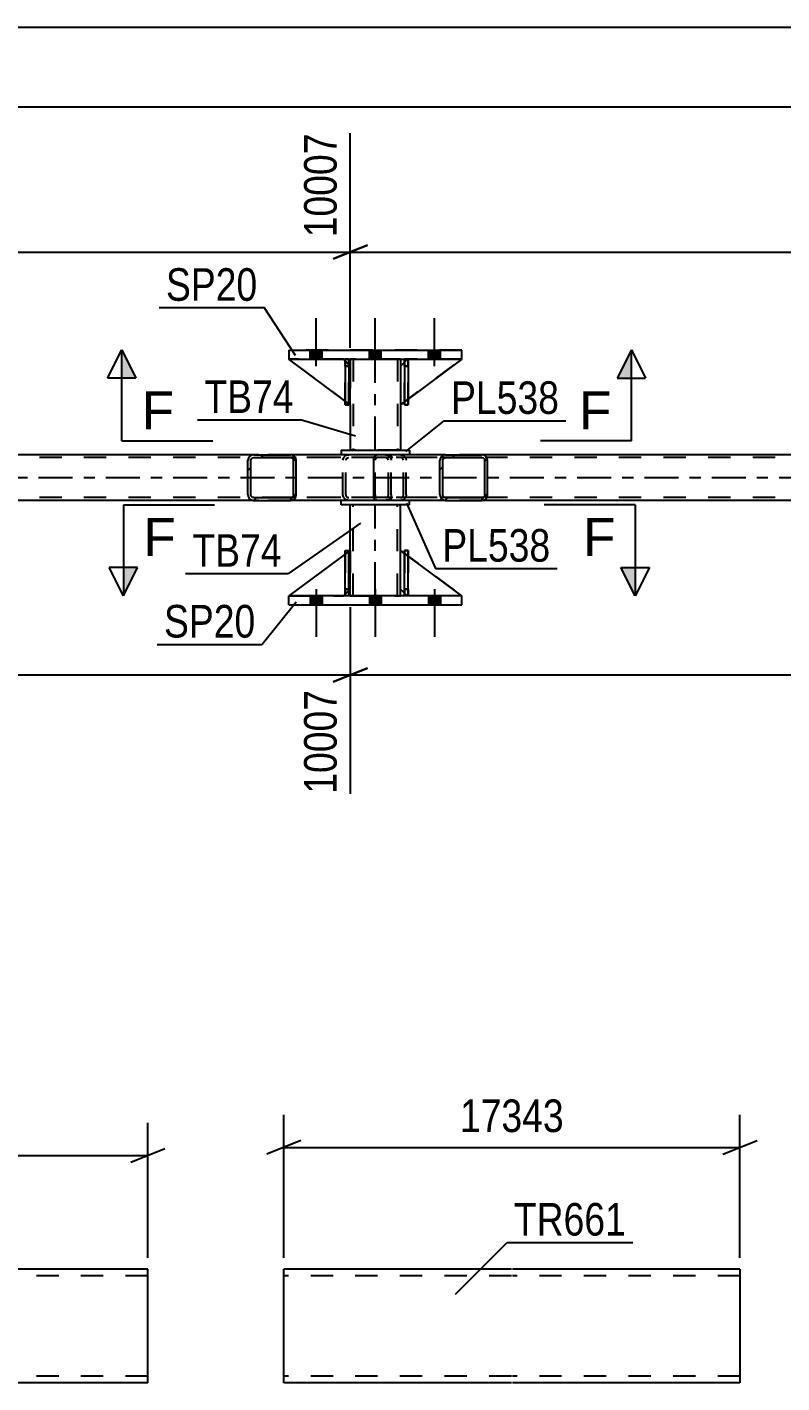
# Model space of a CAD drawing. Header units: millimetres. Extents: x 0 to 841, y 0 to 594.
# Drawn here: x 471.9 to 538.2, y 133 to 252.2 of the extents above; entities that cross this region are included whole.
import ezdxf

# ---------------------------------------------------------------- set-up
doc = ezdxf.new("R2010")
doc.units = ezdxf.units.MM
doc.linetypes.add('DXK_LINE_DOT2', pattern=[3.9198, 1.9599, -1.9599])
doc.linetypes.add('DXK_LINE_DOT3', pattern=[5.9187, 2.979, -0.9799, 0.9799, -0.9799])
doc.styles.add('Arial', font='ARIAL.TTF', dxfattribs={"height": 0.2})
doc.styles.add('Arial Narrow', font='ARIALN.TTF', dxfattribs={"height": 0.2})

# ---------------------------------------------------------------- blocks, each defined once
blk = doc.blocks.new('Part-103654073-2920 - 2789')
at = {"color": 2, "linetype": 'Continuous'}
for p, q in [((499.86, 219.3), (494.9, 222.97)), ((499.86, 222.81), (499.7, 222.97)), ((500.3, 222.37), (500.18, 222.49)), ((500.3, 222.37), (500.3, 222.37)), ((500.3, 218.97), (500.3, 222.37)), ((500.18, 219.06), (500.3, 218.97)), ((500.3, 218.97), (500.3, 218.97))]:
    blk.add_line(p, q, dxfattribs=at)
at = {"color": 7, "linetype": 'DXK_LINE_DOT2'}
for p, q in [((499.7, 222.97), (494.9, 222.97)), ((499.7, 222.97), (500.3, 222.37)), ((500.18, 222.49), (499.86, 222.81)), ((500.3, 222.37), (500.3, 218.97)), ((500.18, 219.06), (499.86, 219.3))]:
    blk.add_line(p, q, dxfattribs=at)
blk = doc.blocks.new('Bolt-103654073-2824 - 2789')
at = {"linetype": 'Continuous'}
for points in [[(496.78, 222.97), (497.82, 222.97), (497.82, 223.77), (496.78, 223.77)], [(496.78, 222.97), (497.82, 222.97), (497.82, 223.77), (496.78, 223.77)], [(496.78, 222.97), (497.82, 222.97), (497.82, 223.77), (496.78, 223.77)], [(501.98, 222.97), (503.02, 222.97), (503.02, 223.77), (501.98, 223.77)], [(501.98, 222.97), (503.02, 222.97), (503.02, 223.77), (501.98, 223.77)], [(507.18, 222.97), (508.22, 222.97), (508.22, 223.77), (507.18, 223.77)], [(507.18, 222.97), (508.22, 222.97), (508.22, 223.77), (507.18, 223.77)], [(507.18, 222.97), (508.22, 222.97), (508.22, 223.77), (507.18, 223.77)]]:
    blk.add_hatch(color=1, dxfattribs=at).paths.add_polyline_path(points)
at = {"color": 1, "linetype": 'Continuous'}
for p, q in [((497.3, 222.37), (497.3, 226.57)), ((497.3, 222.37), (497.3, 226.57)), ((497.3, 222.37), (497.3, 226.57)), ((502.5, 222.37), (502.5, 226.57)), ((502.5, 222.37), (502.5, 226.57)), ((507.7, 222.37), (507.7, 226.57)), ((507.7, 222.37), (507.7, 226.57)), ((507.7, 222.37), (507.7, 226.57)), ((496.78, 222.97), (496.78, 223.77)), ((496.78, 222.97), (496.78, 223.77)), ((496.78, 222.97), (496.78, 223.77)), ((497.82, 222.97), (497.82, 223.77)), ((497.82, 222.97), (497.82, 223.77)), ((497.82, 222.97), (497.82, 223.77)), ((501.98, 222.97), (501.98, 223.77)), ((501.98, 222.97), (501.98, 223.77)), ((503.02, 222.97), (503.02, 223.77)), ((503.02, 222.97), (503.02, 223.77)), ((507.18, 222.97), (507.18, 223.77)), ((507.18, 222.97), (507.18, 223.77)), ((507.18, 222.97), (507.18, 223.77)), ((508.22, 222.97), (508.22, 223.77)), ((508.22, 222.97), (508.22, 223.77)), ((508.22, 222.97), (508.22, 223.77))]:
    blk.add_line(p, q, dxfattribs=at)
blk = doc.blocks.new('Bolt-103654073-2825 - 2789')
at = {"linetype": 'Continuous'}
for points in [[(497.82, 202.17), (496.78, 202.17), (496.78, 201.37), (497.82, 201.37)], [(497.82, 202.17), (496.78, 202.17), (496.78, 201.37), (497.82, 201.37)], [(497.82, 202.17), (496.78, 202.17), (496.78, 201.37), (497.82, 201.37)], [(503.02, 202.17), (501.98, 202.17), (501.98, 201.37), (503.02, 201.37)], [(503.02, 202.17), (501.98, 202.17), (501.98, 201.37), (503.02, 201.37)], [(508.22, 202.17), (507.18, 202.17), (507.18, 201.37), (508.22, 201.37)], [(508.22, 202.17), (507.18, 202.17), (507.18, 201.37), (508.22, 201.37)], [(508.22, 202.17), (507.18, 202.17), (507.18, 201.37), (508.22, 201.37)]]:
    blk.add_hatch(color=1, dxfattribs=at).paths.add_polyline_path(points)
at = {"color": 1, "linetype": 'Continuous'}
for p, q in [((497.3, 202.77), (497.3, 198.57)), ((497.3, 202.77), (497.3, 198.57)), ((497.3, 202.77), (497.3, 198.57)), ((502.5, 202.77), (502.5, 198.57)), ((502.5, 202.77), (502.5, 198.57)), ((507.7, 202.77), (507.7, 198.57)), ((507.7, 202.77), (507.7, 198.57)), ((507.7, 202.77), (507.7, 198.57)), ((496.78, 202.17), (496.78, 201.37)), ((496.78, 202.17), (496.78, 201.37)), ((496.78, 202.17), (496.78, 201.37)), ((497.82, 202.17), (497.82, 201.37)), ((497.82, 202.17), (497.82, 201.37)), ((497.82, 202.17), (497.82, 201.37)), ((501.98, 202.17), (501.98, 201.37)), ((501.98, 202.17), (501.98, 201.37)), ((503.02, 202.17), (503.02, 201.37)), ((503.02, 202.17), (503.02, 201.37)), ((507.18, 202.17), (507.18, 201.37)), ((507.18, 202.17), (507.18, 201.37)), ((507.18, 202.17), (507.18, 201.37)), ((508.22, 202.17), (508.22, 201.37)), ((508.22, 202.17), (508.22, 201.37)), ((508.22, 202.17), (508.22, 201.37))]:
    blk.add_line(p, q, dxfattribs=at)
blk = doc.blocks.new('Part-103654073-2918 - 2789')
at = {"color": 2, "linetype": 'Continuous'}
for p, q in [((500.18, 222.97), (499.86, 222.97)), ((499.86, 222.97), (499.86, 218.97)), ((500.18, 222.97), (500.18, 222.97)), ((500.18, 222.97), (500.18, 218.97)), ((500.18, 218.97), (499.86, 218.97))]:
    blk.add_line(p, q, dxfattribs=at)
at = {"color": 7, "linetype": 'DXK_LINE_DOT2'}
for p, q in [((499.86, 222.37), (499.86, 222.97)), ((500.18, 222.37), (500.18, 222.97)), ((500.18, 222.97), (500.18, 222.97)), ((500.18, 222.37), (499.86, 222.37)), ((499.86, 222.37), (499.86, 218.97)), ((500.18, 218.97), (500.18, 222.37))]:
    blk.add_line(p, q, dxfattribs=at)
blk = doc.blocks.new('Part-103654073-2919 - 2789')
at = {"color": 7, "linetype": 'DXK_LINE_DOT2'}
for p, q in [((500.3, 218.97), (494.9, 222.97)), ((494.9, 222.97), (499.7, 222.97)), ((499.7, 222.97), (500.3, 222.37)), ((500.3, 222.37), (499.7, 222.97)), ((500.3, 222.37), (500.3, 218.97)), ((500.3, 222.37), (500.3, 222.37)), ((500.3, 222.37), (500.3, 218.97))]:
    blk.add_line(p, q, dxfattribs=at)
blk = doc.blocks.new('Part-103654073-2855 - 2789')
at = {"linetype": 'Continuous'}
h = blk.add_hatch(dxfattribs=at)
h.set_pattern_fill('', scale=0.7, style=0, pattern_type=0)
h.set_pattern_definition([(45, (495.5154, 214.2696), (-1.57154, 1.57154), [])])
h.paths.add_polyline_path([(495.55, 214.09), (495.52, 214.27), (495.4, 214.43), (495.24, 214.53), (495.04, 214.57), (491.81, 214.57), (491.61, 214.53), (491.45, 214.43), (491.34, 214.27), (491.3, 214.09), (491.3, 211.05), (491.34, 210.86), (491.45, 210.71), (491.61, 210.6), (491.81, 210.57), (495.04, 210.57), (495.24, 210.6), (495.4, 210.71), (495.52, 210.86), (495.55, 211.05)])
h.paths.add_polyline_path([(495.28, 210.95), (495.22, 210.88), (495.14, 210.82), (495.04, 210.81), (491.81, 210.81), (491.71, 210.82), (491.63, 210.88), (491.57, 210.95), (491.55, 211.05), (491.55, 214.09), (491.57, 214.18), (491.63, 214.26), (491.71, 214.31), (491.81, 214.33), (495.04, 214.33), (495.14, 214.31), (495.22, 214.26), (495.28, 214.18), (495.3, 214.09), (495.3, 211.05)])
at = {"color": 2, "linetype": 'Continuous'}
for p, q in [((491.81, 214.57), (491.61, 214.53)), ((491.81, 214.57), (495.04, 214.57)), ((502.63, 214.57), (495.04, 214.57)), ((495.24, 214.53), (495.04, 214.57)), ((491.34, 214.27), (491.3, 214.09)), ((491.3, 211.05), (491.3, 214.09)), ((491.55, 214.09), (491.57, 214.18)), ((491.55, 211.05), (491.55, 214.09)), ((491.57, 214.18), (491.63, 214.26)), ((491.63, 214.26), (491.71, 214.31)), ((491.71, 214.31), (491.81, 214.33)), ((491.81, 214.33), (495.04, 214.33)), ((495.04, 214.33), (495.14, 214.31)), ((495.14, 214.31), (495.22, 214.26)), ((495.22, 214.26), (495.28, 214.18)), ((495.28, 214.18), (495.3, 214.09)), ((495.3, 211.05), (495.3, 214.09)), ((495.55, 214.09), (495.52, 214.27)), ((495.55, 211.05), (495.55, 214.09)), ((491.3, 211.05), (491.34, 210.86)), ((491.57, 210.95), (491.55, 211.05)), ((491.63, 210.88), (491.57, 210.95)), ((495.28, 210.95), (495.22, 210.88)), ((495.3, 211.05), (495.28, 210.95)), ((495.52, 210.86), (495.55, 211.05)), ((491.61, 210.6), (491.81, 210.57)), ((491.71, 210.82), (491.63, 210.88)), ((491.81, 210.81), (491.71, 210.82)), ((491.81, 210.81), (495.04, 210.81)), ((491.81, 210.57), (495.04, 210.57)), ((495.14, 210.82), (495.04, 210.81)), ((495.04, 210.57), (495.24, 210.6)), ((502.63, 210.57), (495.04, 210.57)), ((495.22, 210.88), (495.14, 210.82))]:
    blk.add_line(p, q, dxfattribs=at)
at = {"color": 7, "linetype": 'DXK_LINE_DOT2'}
for p, q in [((495.04, 214.57), (491.81, 214.57)), ((499.96, 214.53), (500.16, 214.57)), ((503.39, 214.57), (500.16, 214.57)), ((503.39, 214.57), (503.59, 214.53)), ((503.39, 214.33), (491.81, 214.33)), ((499.65, 214.09), (499.69, 214.27)), ((499.65, 211.05), (499.65, 214.09)), ((499.92, 214.18), (499.9, 214.09)), ((499.9, 211.05), (499.9, 214.09)), ((499.98, 214.26), (499.92, 214.18)), ((499.98, 214.26), (500, 214.27)), ((500, 214.27), (500.06, 214.31)), ((500.06, 214.31), (500.16, 214.33)), ((503.49, 214.31), (503.39, 214.33)), ((503.57, 214.26), (503.49, 214.31)), ((503.63, 214.18), (503.57, 214.26)), ((503.65, 214.09), (503.63, 214.18)), ((503.65, 211.05), (503.65, 214.09)), ((503.86, 214.27), (503.9, 214.09)), ((503.9, 211.05), (503.9, 214.09)), ((499.69, 210.86), (499.65, 211.05)), ((499.9, 211.05), (499.92, 210.95)), ((499.92, 210.95), (499.98, 210.88)), ((503.57, 210.88), (503.63, 210.95)), ((503.63, 210.95), (503.65, 211.05)), ((503.9, 211.05), (503.86, 210.86)), ((503.39, 210.81), (491.81, 210.81)), ((495.04, 210.57), (491.81, 210.57)), ((503.39, 210.57), (499.65, 210.57)), ((500.16, 210.57), (499.96, 210.6)), ((499.98, 210.88), (500, 210.86)), ((500, 210.86), (500.06, 210.82)), ((500.06, 210.82), (500.16, 210.81)), ((503.39, 210.81), (503.49, 210.82)), ((503.59, 210.6), (503.39, 210.57)), ((503.49, 210.82), (503.57, 210.88))]:
    blk.add_line(p, q, dxfattribs=at)
at = {"color": 2, "linetype": 'Continuous'}
for centre, start, end in [((491.79, 214.07), 110.7584, 155.6801), ((495.06, 214.07), 24.32, 69.2417), ((491.79, 211.07), 204.32, 249.2417), ((495.06, 211.07), 290.7584, 335.6801)]:
    blk.add_arc(centre, 0.496, start, end, dxfattribs=at)
at = {"color": 7, "linetype": 'DXK_LINE_DOT2'}
for centre, start, end in [((500.14, 214.07), 110.7584, 155.6801), ((503.41, 214.07), 24.32, 69.2417), ((500.14, 211.07), 204.32, 249.2417), ((503.41, 211.07), 290.7584, 335.6801)]:
    blk.add_arc(centre, 0.496, start, end, dxfattribs=at)
blk = doc.blocks.new('Part-103654073-2921 - 2789')
at = {"color": 7, "linetype": 'DXK_LINE_DOT2'}
for p, q in [((505.3, 222.97), (504.7, 222.37)), ((504.7, 218.97), (510.1, 222.97)), ((510.1, 222.97), (505.3, 222.97)), ((504.7, 222.37), (504.7, 218.97))]:
    blk.add_line(p, q, dxfattribs=at)
blk = doc.blocks.new('Part-103654073-2861 - 2789')
at = {"color": 7, "linetype": 'DXK_LINE_DOT2'}
for p, q in [((758.8, 214.57), (236.41, 214.57)), ((511.87, 214.57), (491.81, 214.57)), ((768.91, 214.33), (100.02, 214.33)), ((768.91, 210.81), (100.02, 210.81)), ((758.8, 210.57), (321.54, 210.57)), ((511.87, 210.57), (491.81, 210.57))]:
    blk.add_line(p, q, dxfattribs=at)
at = {"color": 2, "linetype": 'Continuous'}
for p, q in [((491.81, 214.57), (426.73, 214.57)), ((576.94, 214.57), (511.87, 214.57)), ((491.81, 210.57), (426.73, 210.57)), ((576.94, 210.57), (511.87, 210.57))]:
    blk.add_line(p, q, dxfattribs=at)
at = {"color": 7, "linetype": 'DXK_LINE_DOT3'}
blk.add_line((100.02, 212.57), (768.91, 212.57), dxfattribs=at)
blk = doc.blocks.new('Part-103654073-2916 - 2789')
at = {"color": 7, "linetype": 'DXK_LINE_DOT2'}
for p, q in [((499.86, 222.37), (499.86, 222.97)), ((499.86, 222.97), (499.86, 222.97)), ((499.86, 222.97), (499.86, 218.97)), ((500.18, 222.97), (499.86, 222.97)), ((500.18, 222.37), (500.18, 222.97)), ((500.18, 218.97), (500.18, 222.97)), ((499.86, 218.97), (499.86, 222.37)), ((499.86, 222.37), (500.18, 222.37)), ((500.18, 222.37), (500.18, 218.97)), ((499.86, 218.97), (500.18, 218.97))]:
    blk.add_line(p, q, dxfattribs=at)
blk = doc.blocks.new('Part-103654073-2940 - 2789')
at = {"color": 7, "linetype": 'DXK_LINE_DOT2'}
for p, q in [((505.06, 222.37), (505.06, 222.97)), ((505.06, 222.97), (505.06, 222.97)), ((505.06, 222.97), (505.06, 218.97)), ((505.38, 222.97), (505.06, 222.97)), ((505.38, 222.37), (505.38, 222.97)), ((505.38, 218.97), (505.38, 222.97)), ((505.06, 218.97), (505.06, 222.37)), ((505.06, 222.37), (505.38, 222.37)), ((505.38, 222.37), (505.38, 218.97)), ((505.06, 218.97), (505.38, 218.97))]:
    blk.add_line(p, q, dxfattribs=at)
blk = doc.blocks.new('Part-103654073-2961 - 2789')
at = {"color": 7, "linetype": 'DXK_LINE_DOT2'}
for p, q in [((505.3, 222.97), (505.06, 222.72)), ((510.1, 222.97), (505.3, 222.97)), ((505.38, 219.47), (505.06, 219.23))]:
    blk.add_line(p, q, dxfattribs=at)
at = {"color": 2, "linetype": 'Continuous'}
for p, q in [((510.1, 222.97), (505.38, 219.47)), ((505.06, 222.72), (504.7, 222.37)), ((504.7, 222.37), (504.7, 218.97)), ((505.06, 219.23), (504.7, 218.97))]:
    blk.add_line(p, q, dxfattribs=at)
blk = doc.blocks.new('Part-103654073-2963 - 2789')
at = {"color": 7, "linetype": 'DXK_LINE_DOT2'}
for p, q in [((499.86, 206.17), (500.18, 206.17)), ((499.86, 202.77), (499.86, 206.17)), ((499.86, 206.17), (499.86, 202.17)), ((500.18, 206.17), (500.18, 202.77)), ((500.18, 202.17), (500.18, 206.07)), ((500.18, 202.77), (499.86, 202.77)), ((499.86, 202.17), (499.86, 202.77)), ((500.18, 202.77), (500.18, 202.17)), ((500.18, 202.17), (499.86, 202.17)), ((500.18, 202.17), (500.18, 202.17))]:
    blk.add_line(p, q, dxfattribs=at)
blk = doc.blocks.new('Part-103654073-2965 - 2789')
at = {"color": 2, "linetype": 'Continuous'}
for p, q in [((499.86, 202.17), (499.86, 206.17)), ((499.86, 206.17), (500.18, 206.17)), ((500.18, 202.17), (500.18, 206.17)), ((499.86, 202.17), (499.86, 202.17)), ((500.18, 202.17), (499.86, 202.17))]:
    blk.add_line(p, q, dxfattribs=at)
at = {"color": 7, "linetype": 'DXK_LINE_DOT2'}
for p, q in [((499.86, 206.17), (499.86, 202.77)), ((500.18, 202.77), (500.18, 206.17)), ((499.86, 202.77), (499.86, 202.17)), ((499.86, 202.77), (500.18, 202.77)), ((500.18, 202.17), (500.18, 202.77)), ((500.18, 202.17), (500.18, 202.17))]:
    blk.add_line(p, q, dxfattribs=at)
blk = doc.blocks.new('Part-103654073-2966 - 2789')
at = {"color": 7, "linetype": 'DXK_LINE_DOT2'}
for p, q in [((500.3, 206.17), (494.9, 202.17)), ((500.3, 202.77), (500.3, 206.17)), ((500.3, 206.17), (500.3, 202.77)), ((499.7, 202.17), (500.3, 202.77)), ((500.3, 202.77), (499.7, 202.17)), ((500.3, 202.77), (500.3, 202.77)), ((494.9, 202.17), (499.7, 202.17))]:
    blk.add_line(p, q, dxfattribs=at)
blk = doc.blocks.new('Part-103654073-2970 - 2789')
at = {"linetype": 'Continuous'}
h = blk.add_hatch(dxfattribs=at)
h.set_pattern_fill('', scale=0.7, style=0, pattern_type=0)
h.set_pattern_definition([(45, (512.3337, 214.2696), (-1.57154, 1.57154), [])])
h.paths.add_polyline_path([(512.37, 214.09), (512.33, 214.27), (512.22, 214.43), (512.06, 214.53), (511.87, 214.57), (508.68, 214.57), (508.49, 214.53), (508.33, 214.43), (508.22, 214.27), (508.18, 214.09), (508.18, 211.05), (508.22, 210.86), (508.33, 210.71), (508.49, 210.6), (508.68, 210.57), (511.87, 210.57), (512.06, 210.6), (512.22, 210.71), (512.33, 210.86), (512.37, 211.05)])
h.paths.add_polyline_path([(512.1, 210.95), (512.05, 210.88), (511.97, 210.82), (511.87, 210.81), (508.68, 210.81), (508.59, 210.82), (508.51, 210.88), (508.45, 210.95), (508.43, 211.05), (508.43, 214.09), (508.45, 214.18), (508.51, 214.26), (508.59, 214.31), (508.68, 214.33), (511.87, 214.33), (511.97, 214.31), (512.05, 214.26), (512.1, 214.18), (512.12, 214.09), (512.12, 211.05)])
at = {"color": 2, "linetype": 'Continuous'}
for p, q in [((502.44, 214.43), (502.52, 214.53)), ((502.52, 214.53), (502.63, 214.57)), ((508.68, 214.57), (502.63, 214.57)), ((508.68, 214.57), (508.49, 214.53)), ((508.68, 214.57), (511.87, 214.57)), ((512.06, 214.53), (511.87, 214.57)), ((502.36, 214.09), (502.38, 214.27)), ((502.36, 211.05), (502.36, 214.09)), ((502.38, 214.27), (502.44, 214.43)), ((508.22, 214.27), (508.18, 214.09)), ((508.18, 211.05), (508.18, 214.09)), ((508.43, 214.09), (508.45, 214.18)), ((508.43, 211.05), (508.43, 214.09)), ((508.45, 214.18), (508.51, 214.26)), ((508.51, 214.26), (508.59, 214.31)), ((508.59, 214.31), (508.68, 214.33)), ((508.68, 214.33), (511.87, 214.33)), ((511.87, 214.33), (511.97, 214.31)), ((511.97, 214.31), (512.05, 214.26)), ((512.05, 214.26), (512.1, 214.18)), ((512.1, 214.18), (512.12, 214.09)), ((512.12, 211.05), (512.12, 214.09)), ((512.37, 214.09), (512.33, 214.27)), ((512.37, 211.05), (512.37, 214.09)), ((502.38, 210.86), (502.36, 211.05)), ((508.18, 211.05), (508.22, 210.86)), ((508.45, 210.95), (508.43, 211.05)), ((508.51, 210.88), (508.45, 210.95)), ((512.1, 210.95), (512.05, 210.88)), ((512.12, 211.05), (512.1, 210.95)), ((512.33, 210.86), (512.37, 211.05)), ((502.44, 210.71), (502.38, 210.86)), ((502.52, 210.6), (502.44, 210.71)), ((502.63, 210.57), (502.52, 210.6)), ((508.68, 210.57), (502.63, 210.57)), ((508.49, 210.6), (508.68, 210.57)), ((508.59, 210.82), (508.51, 210.88)), ((508.68, 210.81), (508.59, 210.82)), ((508.68, 210.81), (511.87, 210.81)), ((508.68, 210.57), (511.87, 210.57)), ((511.97, 210.82), (511.87, 210.81)), ((511.87, 210.57), (512.06, 210.6)), ((512.05, 210.88), (511.97, 210.82))]:
    blk.add_line(p, q, dxfattribs=at)
at = {"color": 7, "linetype": 'DXK_LINE_DOT2'}
for p, q in [((503.9, 214.33), (503.9, 214.57)), ((504.72, 214.57), (504.91, 214.53)), ((511.87, 214.57), (508.68, 214.57)), ((502.5, 214.18), (502.49, 214.09)), ((502.49, 211.05), (502.49, 214.09)), ((502.53, 214.26), (502.5, 214.18)), ((502.58, 214.31), (502.53, 214.26)), ((502.63, 214.33), (502.58, 214.31)), ((511.87, 214.33), (502.63, 214.33)), ((504.82, 214.31), (504.72, 214.33)), ((504.9, 214.26), (504.82, 214.31)), ((504.95, 214.18), (504.9, 214.26)), ((504.97, 214.09), (504.95, 214.18)), ((504.97, 211.05), (504.97, 214.09)), ((505.18, 214.27), (505.22, 214.09)), ((505.22, 211.05), (505.22, 214.09)), ((502.49, 211.05), (502.5, 210.95)), ((502.5, 210.95), (502.53, 210.88)), ((504.9, 210.88), (504.95, 210.95)), ((504.95, 210.95), (504.97, 211.05)), ((505.22, 211.05), (505.18, 210.86)), ((502.53, 210.88), (502.58, 210.82)), ((502.58, 210.82), (502.63, 210.81)), ((511.87, 210.81), (502.63, 210.81)), ((503.9, 210.57), (503.9, 210.81)), ((504.72, 210.81), (504.82, 210.82)), ((504.91, 210.6), (504.72, 210.57)), ((504.82, 210.82), (504.9, 210.88)), ((511.87, 210.57), (508.68, 210.57))]:
    blk.add_line(p, q, dxfattribs=at)
for centre, start, end in [((504.73, 214.07), 23.8494, 68.8059), ((504.73, 211.06), 291.1941, 336.1506)]:
    blk.add_arc(centre, 0.492, start, end, dxfattribs=at)
at = {"color": 2, "linetype": 'Continuous'}
for centre, start, end in [((508.67, 214.07), 111.1941, 156.1506), ((511.88, 214.07), 23.8494, 68.8059), ((508.67, 211.06), 203.8494, 248.8059), ((511.88, 211.06), 291.1941, 336.1506)]:
    blk.add_arc(centre, 0.492, start, end, dxfattribs=at)
blk = doc.blocks.new('Part-103654073-2973 - 2789')
at = {"color": 2, "linetype": 'Continuous'}
for p, q in [((499.86, 205.84), (494.9, 202.17)), ((500.3, 206.17), (500.18, 206.07)), ((500.3, 202.77), (500.3, 206.17)), ((500.3, 202.77), (500.18, 202.64)), ((500.3, 202.77), (500.3, 202.77)), ((499.86, 202.32), (499.7, 202.17))]:
    blk.add_line(p, q, dxfattribs=at)
at = {"color": 7, "linetype": 'DXK_LINE_DOT2'}
for p, q in [((500.18, 206.07), (499.86, 205.84)), ((500.3, 202.77), (500.3, 206.17)), ((500.3, 202.77), (499.7, 202.17)), ((500.18, 202.64), (499.86, 202.32)), ((494.9, 202.17), (499.7, 202.17))]:
    blk.add_line(p, q, dxfattribs=at)
blk = doc.blocks.new('Part-103654073-2974 - 2789')
at = {"color": 7, "linetype": 'DXK_LINE_DOT2'}
for p, q in [((504.7, 202.77), (504.7, 206.17)), ((504.7, 206.17), (510.1, 202.17)), ((505.3, 202.17), (504.7, 202.77)), ((510.1, 202.17), (505.3, 202.17))]:
    blk.add_line(p, q, dxfattribs=at)
blk = doc.blocks.new('Part-103654073-2975 - 2789')
at = {"color": 2, "linetype": 'Continuous'}
for p, q in [((504.7, 202.77), (504.7, 206.17)), ((505.06, 205.9), (504.7, 206.17)), ((510.1, 202.17), (505.38, 205.67)), ((505.06, 202.41), (504.7, 202.77))]:
    blk.add_line(p, q, dxfattribs=at)
at = {"color": 7, "linetype": 'DXK_LINE_DOT2'}
for p, q in [((505.38, 205.67), (505.06, 205.9)), ((505.3, 202.17), (505.06, 202.41)), ((510.1, 202.17), (505.3, 202.17)), ((510.1, 202.17), (510.1, 202.17)), ((510.1, 202.17), (510.1, 202.17))]:
    blk.add_line(p, q, dxfattribs=at)
blk = doc.blocks.new('Part-103654073-2980 - 2789')
at = {"color": 2, "linetype": 'Continuous'}
for p, q in [((494.9, 201.37), (494.9, 202.17)), ((510.1, 202.17), (494.9, 202.17)), ((510.1, 201.37), (510.1, 202.17)), ((494.9, 201.37), (510.1, 201.37))]:
    blk.add_line(p, q, dxfattribs=at)
blk = doc.blocks.new('Part-103654073-2985 - 2789')
at = {"color": 2, "linetype": 'Continuous'}
for p, q in [((494.9, 223.77), (510.1, 223.77)), ((494.9, 223.77), (494.9, 222.97)), ((494.9, 222.97), (510.1, 222.97)), ((510.1, 222.97), (510.1, 223.77))]:
    blk.add_line(p, q, dxfattribs=at)
at = {"color": 7, "linetype": 'DXK_LINE_DOT2'}
for p, q in [((510.1, 223.77), (494.9, 223.77)), ((494.9, 222.97), (510.1, 222.97))]:
    blk.add_line(p, q, dxfattribs=at)
blk = doc.blocks.new('Part-103654073-2998 - 2789')
at = {"color": 7, "linetype": 'DXK_LINE_DOT2'}
for p, q in [((505.38, 206.17), (505.06, 206.17)), ((505.06, 202.77), (505.06, 206.17)), ((505.06, 206.17), (505.06, 202.17)), ((505.38, 206.17), (505.38, 202.77)), ((505.38, 202.17), (505.38, 206.17)), ((505.38, 202.77), (505.06, 202.77)), ((505.06, 202.17), (505.06, 202.77)), ((505.38, 202.77), (505.38, 202.17)), ((505.38, 202.17), (505.06, 202.17)), ((505.38, 202.17), (505.38, 202.17))]:
    blk.add_line(p, q, dxfattribs=at)
blk = doc.blocks.new('Part-103654073-3000 - 2789')
at = {"color": 2, "linetype": 'Continuous'}
for p, q in [((505.06, 202.17), (505.06, 206.17)), ((505.06, 206.17), (505.38, 206.17)), ((505.38, 202.17), (505.38, 206.17)), ((505.06, 202.17), (505.06, 202.17)), ((505.38, 202.17), (505.06, 202.17))]:
    blk.add_line(p, q, dxfattribs=at)
at = {"color": 7, "linetype": 'DXK_LINE_DOT2'}
for p, q in [((505.06, 206.17), (505.06, 202.77)), ((505.38, 202.77), (505.38, 206.17)), ((505.06, 202.77), (505.06, 202.17)), ((505.06, 202.77), (505.38, 202.77)), ((505.38, 202.17), (505.38, 202.77)), ((505.38, 202.17), (505.38, 202.17))]:
    blk.add_line(p, q, dxfattribs=at)
blk = doc.blocks.new('Part-103654073-3011 - 2789')
at = {"color": 2, "linetype": 'Continuous'}
for p, q in [((500.3, 222.97), (500.3, 222.37)), ((504.7, 222.97), (504.7, 222.37)), ((500.3, 218.97), (500.3, 214.97)), ((504.7, 218.97), (504.7, 214.97))]:
    blk.add_line(p, q, dxfattribs=at)
at = {"color": 7, "linetype": 'DXK_LINE_DOT2'}
for p, q in [((504.7, 222.97), (500.3, 222.97)), ((500.54, 222.97), (500.54, 214.97)), ((504.46, 222.97), (504.46, 214.97)), ((500.3, 222.37), (500.3, 218.97)), ((504.7, 222.37), (504.7, 218.97)), ((504.7, 214.97), (500.3, 214.97))]:
    blk.add_line(p, q, dxfattribs=at)
at = {"color": 7, "linetype": 'DXK_LINE_DOT3'}
blk.add_line((502.5, 214.97), (502.5, 222.97), dxfattribs=at)
blk = doc.blocks.new('Part-103654073-3016 - 2789')
at = {"color": 2, "linetype": 'Continuous'}
for p, q in [((499.5, 214.97), (505.5, 214.97)), ((499.5, 214.97), (499.5, 214.57)), ((505.5, 214.97), (505.5, 214.57))]:
    blk.add_line(p, q, dxfattribs=at)
at = {"color": 7, "linetype": 'DXK_LINE_DOT2'}
blk.add_line((505.5, 214.57), (499.5, 214.57), dxfattribs=at)
blk = doc.blocks.new('Part-103654073-3021 - 2789')
at = {"color": 2, "linetype": 'Continuous'}
for p, q in [((499.5, 210.17), (499.5, 210.57)), ((505.5, 210.17), (499.5, 210.17)), ((505.5, 210.17), (505.5, 210.57))]:
    blk.add_line(p, q, dxfattribs=at)
at = {"color": 7, "linetype": 'DXK_LINE_DOT2'}
blk.add_line((505.5, 210.57), (499.5, 210.57), dxfattribs=at)
blk = doc.blocks.new('Part-103654073-3026 - 2789')
at = {"color": 2, "linetype": 'Continuous'}
for p, q in [((500.3, 206.17), (500.3, 210.17)), ((504.7, 206.17), (504.7, 210.17)), ((500.3, 202.17), (500.3, 202.77)), ((504.7, 202.17), (504.7, 202.77))]:
    blk.add_line(p, q, dxfattribs=at)
at = {"color": 7, "linetype": 'DXK_LINE_DOT2'}
for p, q in [((504.7, 210.17), (500.3, 210.17)), ((500.54, 202.17), (500.54, 210.17)), ((504.46, 202.17), (504.46, 210.17)), ((500.3, 202.77), (500.3, 206.17)), ((504.7, 202.77), (504.7, 206.17)), ((500.3, 202.17), (504.7, 202.17))]:
    blk.add_line(p, q, dxfattribs=at)
at = {"color": 7, "linetype": 'DXK_LINE_DOT3'}
blk.add_line((502.5, 202.17), (502.5, 210.17), dxfattribs=at)
blk = doc.blocks.new('Part-103654073-3027 - 2789')
at = {"color": 2, "linetype": 'Continuous'}
for p, q in [((505.38, 222.97), (505.06, 222.97)), ((505.06, 222.97), (505.06, 218.97)), ((505.38, 222.97), (505.38, 222.97)), ((505.38, 222.97), (505.38, 218.97)), ((505.38, 218.97), (505.06, 218.97))]:
    blk.add_line(p, q, dxfattribs=at)
at = {"color": 7, "linetype": 'DXK_LINE_DOT2'}
for p, q in [((505.06, 222.37), (505.06, 222.97)), ((505.38, 222.37), (505.38, 222.97)), ((505.38, 222.97), (505.38, 222.97)), ((505.38, 222.37), (505.06, 222.37)), ((505.06, 222.37), (505.06, 218.97)), ((505.38, 218.97), (505.38, 222.37))]:
    blk.add_line(p, q, dxfattribs=at)
blk = doc.blocks.new('Part-103654073-2072 - 2068')
at = {"color": 2, "linetype": 'Continuous'}
for p, q in [((462.4, 142.99), (442.4, 142.99)), ((442.4, 142.99), (442.4, 134.19)), ((482.5, 142.99), (462.5, 142.99)), ((482.5, 132.99), (482.5, 142.99)), ((442.4, 133.34), (442.4, 134.19)), ((442.4, 133.08), (442.4, 133.34)), ((442.4, 132.99), (442.4, 133.08)), ((462.4, 132.99), (442.4, 132.99)), ((482.5, 132.99), (462.5, 132.99))]:
    blk.add_line(p, q, dxfattribs=at)
at = {"color": 7, "linetype": 'DXK_LINE_DOT2'}
for p, q in [((442.4, 142.9), (442.4, 141.79)), ((462.4, 142.39), (442.4, 142.39)), ((482.5, 142.39), (462.5, 142.39)), ((442.4, 133.64), (442.4, 134.19)), ((442.4, 133.59), (442.4, 133.64)), ((442.4, 133.59), (442.4, 133.64)), ((442.4, 133.34), (442.4, 133.64)), ((462.4, 133.59), (442.4, 133.59)), ((482.5, 133.59), (462.5, 133.59)), ((482.5, 133.59), (482.5, 133.64)), ((442.4, 132.99), (442.4, 132.99))]:
    blk.add_line(p, q, dxfattribs=at)
blk = doc.blocks.new('Part-103654073-6279 - 6272')
at = {"color": 2, "linetype": 'Continuous'}
for p, q in [((514.46, 142.99), (494.46, 142.99)), ((494.46, 133.08), (494.46, 142.99)), ((534.56, 142.99), (514.56, 142.99)), ((534.56, 142.99), (534.56, 132.99)), ((494.46, 132.99), (494.46, 133.08)), ((514.46, 132.99), (494.46, 132.99)), ((534.56, 132.99), (514.56, 132.99))]:
    blk.add_line(p, q, dxfattribs=at)
at = {"color": 7, "linetype": 'DXK_LINE_DOT2'}
for p, q in [((514.46, 142.39), (494.46, 142.39)), ((534.56, 142.39), (514.56, 142.39)), ((494.46, 133.59), (494.46, 133.64)), ((514.46, 133.59), (494.46, 133.59)), ((534.56, 133.59), (514.56, 133.59)), ((534.56, 133.59), (534.56, 133.64))]:
    blk.add_line(p, q, dxfattribs=at)
blk = doc.blocks.new('StraightDimension-103654073-3244 - 2789')
at = {"color": 7, "linetype": 'Continuous'}
for p, q in [((500.3, 201.17), (500.3, 184.78)), ((501.8, 195.82), (498.8, 194.62)), ((500.3, 195.22), (670.57, 195.22))]:
    blk.add_line(p, q, dxfattribs=at)
blk = doc.blocks.new('StraightDimension-103654073-3093 - 2789')
at = {"color": 7, "linetype": 'Continuous'}
blk.add_line((100.02, 245.16), (779.13, 245.16), dxfattribs=at)
blk = doc.blocks.new('StraightDimension-103654073-3114 - 2789')
at = {"color": 7, "linetype": 'Continuous'}
blk.add_line((99.38, 252.17), (779.77, 252.17), dxfattribs=at)
blk = doc.blocks.new('StraightDimension-103654073-3129 - 2789')
at = {"color": 7, "linetype": 'Continuous'}
for p, q in [((500.3, 223.97), (500.3, 242.84)), ((501.8, 232.99), (498.8, 231.79)), ((500.3, 232.39), (670.57, 232.39))]:
    blk.add_line(p, q, dxfattribs=at)
blk = doc.blocks.new('StraightDimension-103654073-3134 - 2789')
at = {"color": 7, "linetype": 'Continuous'}
for p, q in [((500.3, 223.97), (500.3, 242.84)), ((244.9, 232.39), (500.3, 232.39)), ((498.8, 231.79), (501.8, 232.99))]:
    blk.add_line(p, q, dxfattribs=at)
at = {"color": 0, "linetype": 'Continuous'}
blk.add_wipeout([(499.7, 243.44), (495.5, 243.44), (495.5, 233.09), (499.7, 233.09)], dxfattribs=at)
at = {"color": 3, "linetype": 'Continuous', "style": 'Arial Narrow'}
blk.add_text('10007', height=2.863, rotation=90.0002, dxfattribs=at).set_placement((499.1, 233.69))
blk = doc.blocks.new('StraightDimension-103654073-3238 - 2789')
at = {"color": 7, "linetype": 'Continuous'}
for p, q in [((500.3, 201.17), (500.3, 184.78)), ((498.8, 194.62), (501.8, 195.82)), ((244.9, 195.22), (500.3, 195.22))]:
    blk.add_line(p, q, dxfattribs=at)
at = {"color": 0, "linetype": 'Continuous'}
blk.add_wipeout([(499.7, 194.52), (495.5, 194.52), (495.5, 184.18), (499.7, 184.18)], dxfattribs=at)
at = {"color": 3, "linetype": 'Continuous', "style": 'Arial Narrow'}
blk.add_text('10007', height=2.863, rotation=90.0002, dxfattribs=at).set_placement((499.1, 184.78))
blk = doc.blocks.new('StraightDimension-103654073-2151 - 2068')
at = {"color": 7, "linetype": 'Continuous'}
for p, q in [((442.4, 143.99), (442.4, 155.84)), ((482.5, 143.99), (482.5, 155.84)), ((443.9, 153.59), (440.9, 152.39)), ((442.4, 152.99), (482.5, 152.99)), ((481, 152.39), (484, 153.59))]:
    blk.add_line(p, q, dxfattribs=at)
at = {"color": 0}
blk.add_wipeout([(467.62, 153.74), (467.62, 157.94), (457.28, 157.94), (457.28, 153.74)], dxfattribs=at)
at = {"color": 3, "style": 'Arial Narrow'}
blk.add_text('17463', height=2.863, dxfattribs=at).set_placement((457.88, 154.34))
blk = doc.blocks.new('StraightDimension-103654073-6283 - 6272')
at = {"color": 7, "linetype": 'Continuous'}
for p, q in [((494.46, 143.99), (494.46, 156.54)), ((534.56, 143.99), (534.56, 156.54)), ((495.96, 154.29), (492.96, 153.09)), ((533.06, 153.09), (536.06, 154.29)), ((494.46, 153.69), (534.56, 153.69))]:
    blk.add_line(p, q, dxfattribs=at)
at = {"color": 0}
blk.add_wipeout([(519.68, 154.44), (519.68, 158.64), (509.34, 158.64), (509.34, 154.44)], dxfattribs=at)
at = {"color": 3, "style": 'Arial Narrow'}
blk.add_text('17343', height=2.863, dxfattribs=at).set_placement((509.94, 155.04))
blk = doc.blocks.new('Mark-103654073-2976 - 2789')
at = {"color": 30, "linetype": 'Continuous'}
for p in [(495.54, 201.61), (483.32, 197.91)]:
    blk.add_line(p, (492.56, 197.91), dxfattribs=at)
at = {"color": 0}
blk.add_wipeout([(491.96, 198.51), (491.96, 201.51), (483.92, 201.51), (483.92, 198.51)], dxfattribs=at)
blk.add_wipeout([(491.96, 198.51), (491.96, 201.51), (483.92, 201.51), (483.92, 198.51)], dxfattribs=at)
at = {"color": 3, "style": 'Arial Narrow'}
blk.add_text('SP20', height=2.863, dxfattribs=at).set_placement((483.92, 198.51))
blk = doc.blocks.new('Mark-103654073-2981 - 2789')
at = {"color": 30, "linetype": 'Continuous'}
for p in [(483.49, 227.51), (495.48, 223.3)]:
    blk.add_line(p, (492.73, 227.51), dxfattribs=at)
at = {"color": 0}
blk.add_wipeout([(492.13, 228.11), (492.13, 231.11), (484.09, 231.11), (484.09, 228.11)], dxfattribs=at)
blk.add_wipeout([(492.13, 228.11), (492.13, 231.11), (484.09, 231.11), (484.09, 228.11)], dxfattribs=at)
at = {"color": 3, "style": 'Arial Narrow'}
blk.add_text('SP20', height=2.863, dxfattribs=at).set_placement((484.09, 228.11))
blk = doc.blocks.new('Mark-103654073-3007 - 2789')
at = {"color": 30, "linetype": 'Continuous'}
for p in [(486.87, 217.65), (500.76, 216.21)]:
    blk.add_line(p, (495.92, 217.65), dxfattribs=at)
at = {"color": 0}
blk.add_wipeout([(495.32, 218.25), (495.32, 221.25), (487.47, 221.25), (487.47, 218.25)], dxfattribs=at)
blk.add_wipeout([(495.32, 218.25), (495.32, 221.25), (487.47, 221.25), (487.47, 218.25)], dxfattribs=at)
at = {"color": 3, "style": 'Arial Narrow'}
blk.add_text('TB74', height=2.863, dxfattribs=at).set_placement((487.47, 218.25))
blk = doc.blocks.new('Mark-103654073-3012 - 2789')
at = {"color": 30, "linetype": 'Continuous'}
for p, q in [((505.19, 214.87), (508.56, 217.57)), ((508.56, 217.57), (519.26, 217.57))]:
    blk.add_line(p, q, dxfattribs=at)
at = {"color": 0}
blk.add_wipeout([(518.66, 218.17), (518.66, 221.17), (509.16, 221.17), (509.16, 218.17)], dxfattribs=at)
blk.add_wipeout([(518.66, 218.17), (518.66, 221.17), (509.16, 221.17), (509.16, 218.17)], dxfattribs=at)
at = {"color": 3, "style": 'Arial Narrow'}
blk.add_text('PL538', height=2.863, dxfattribs=at).set_placement((509.16, 218.17))
blk = doc.blocks.new('Mark-103654073-3017 - 2789')
at = {"color": 30, "linetype": 'Continuous'}
for p, q in [((505.23, 210.33), (507.79, 204.58)), ((507.79, 204.58), (518.49, 204.58))]:
    blk.add_line(p, q, dxfattribs=at)
at = {"color": 0}
blk.add_wipeout([(517.89, 205.18), (517.89, 208.18), (508.39, 208.18), (508.39, 205.18)], dxfattribs=at)
blk.add_wipeout([(517.89, 205.18), (517.89, 208.18), (508.39, 208.18), (508.39, 205.18)], dxfattribs=at)
at = {"color": 3, "style": 'Arial Narrow'}
blk.add_text('PL538', height=2.863, dxfattribs=at).set_placement((508.39, 205.18))
blk = doc.blocks.new('Mark-103654073-3022 - 2789')
at = {"color": 30, "linetype": 'Continuous'}
for p in [(501.19, 208.55), (485.81, 204.13)]:
    blk.add_line(p, (494.87, 204.13), dxfattribs=at)
at = {"color": 0}
blk.add_wipeout([(494.27, 204.73), (494.27, 207.73), (486.41, 207.73), (486.41, 204.73)], dxfattribs=at)
blk.add_wipeout([(494.27, 204.73), (494.27, 207.73), (486.41, 207.73), (486.41, 204.73)], dxfattribs=at)
at = {"color": 3, "style": 'Arial Narrow'}
blk.add_text('TB74', height=2.863, dxfattribs=at).set_placement((486.41, 204.73))
blk = doc.blocks.new('SectionMark-103654073-3276 - 2789')
at = {"linetype": 'Continuous'}
for points in [[(480.35, 204.67), (481.6, 204.67), (480.35, 202.17)], [(524.1, 204.67), (525.35, 204.67), (525.35, 202.17)]]:
    blk.add_hatch(color=6, dxfattribs=at).paths.add_polyline_path(points)
at = {"color": 6, "linetype": 'Continuous'}
for p, q in [((480.35, 210.17), (488.35, 210.17)), ((480.35, 210.17), (480.35, 202.17)), ((525.35, 210.17), (517.35, 210.17)), ((525.35, 210.17), (525.35, 202.17)), ((480.35, 202.17), (479.1, 204.67)), ((481.6, 204.67), (479.1, 204.67)), ((480.35, 202.17), (481.6, 204.67)), ((524.1, 204.67), (526.6, 204.67)), ((525.35, 202.17), (524.1, 204.67)), ((526.6, 204.67), (525.35, 202.17))]:
    blk.add_line(p, q, dxfattribs=at)
at = {"color": 0, "linetype": 'Continuous'}
for points in [[(484.95, 205.67), (484.95, 209.17), (482.1, 209.17), (482.1, 205.67)], [(523.6, 205.67), (523.6, 209.17), (520.75, 209.17), (520.75, 205.67)]]:
    blk.add_wipeout(points, dxfattribs=at)
at = {"color": 3, "linetype": 'Continuous', "style": 'Arial'}
for p in [(482.1, 205.67), (520.75, 205.67)]:
    blk.add_text('F', height=3.34, dxfattribs=at).set_placement(p)
blk = doc.blocks.new('SectionMark-103654073-3278 - 2789')
at = {"linetype": 'Continuous'}
for points in [[(481.45, 221.3), (480.2, 221.3), (480.2, 223.8)], [(525.01, 221.3), (523.76, 221.3), (525.01, 223.8)]]:
    blk.add_hatch(color=6, dxfattribs=at).paths.add_polyline_path(points)
at = {"color": 6, "linetype": 'Continuous'}
for p, q in [((478.95, 221.3), (480.2, 223.8)), ((480.2, 215.8), (480.2, 223.8)), ((480.2, 223.8), (481.45, 221.3)), ((525.01, 223.8), (523.76, 221.3)), ((525.01, 215.8), (525.01, 223.8)), ((525.01, 223.8), (526.26, 221.3)), ((481.45, 221.3), (478.95, 221.3)), ((523.76, 221.3), (526.26, 221.3)), ((480.2, 215.8), (488.2, 215.8)), ((525.01, 215.8), (517.01, 215.8))]:
    blk.add_line(p, q, dxfattribs=at)
at = {"color": 0, "linetype": 'Continuous'}
for points in [[(484.8, 216.8), (484.8, 220.3), (481.95, 220.3), (481.95, 216.8)], [(523.26, 216.8), (523.26, 220.3), (520.4, 220.3), (520.4, 216.8)]]:
    blk.add_wipeout(points, dxfattribs=at)
at = {"color": 3, "linetype": 'Continuous', "style": 'Arial'}
for p in [(481.95, 216.8), (520.4, 216.8)]:
    blk.add_text('F', height=3.34, dxfattribs=at).set_placement(p)
blk = doc.blocks.new('Mark-103654073-6275 - 6272')
at = {"color": 30, "linetype": 'Continuous'}
for p, q in [((509.54, 140.79), (514.08, 145.34)), ((514.08, 145.34), (525.14, 145.34))]:
    blk.add_line(p, q, dxfattribs=at)
at = {"color": 0}
blk.add_wipeout([(524.54, 145.94), (524.54, 148.94), (514.68, 148.94), (514.68, 145.94)], dxfattribs=at)
blk.add_wipeout([(524.54, 145.94), (524.54, 148.94), (514.68, 148.94), (514.68, 145.94)], dxfattribs=at)
at = {"color": 3, "style": 'Arial Narrow'}
blk.add_text('TR661', height=2.863, dxfattribs=at).set_placement((514.68, 145.94))

msp = doc.modelspace()

# ---------------------------------------------------------------- block references
for name in ['Bolt-103654073-2824 - 2789', 'Part-103654073-2985 - 2789', 'Part-103654073-2920 - 2789', 'Part-103654073-2919 - 2789', 'Part-103654073-2918 - 2789', 'Part-103654073-2916 - 2789', 'Part-103654073-3011 - 2789', 'Part-103654073-2921 - 2789', 'Part-103654073-2961 - 2789', 'Part-103654073-2940 - 2789', 'Part-103654073-3027 - 2789', 'Part-103654073-2861 - 2789', 'Part-103654073-2855 - 2789', 'Part-103654073-3016 - 2789', 'Part-103654073-2970 - 2789', 'Part-103654073-3021 - 2789', 'Part-103654073-3026 - 2789', 'Part-103654073-2966 - 2789', 'Part-103654073-2973 - 2789', 'Part-103654073-2963 - 2789', 'Part-103654073-2965 - 2789', 'Part-103654073-2974 - 2789', 'Part-103654073-2975 - 2789', 'Part-103654073-2998 - 2789', 'Part-103654073-3000 - 2789', 'Bolt-103654073-2825 - 2789', 'Part-103654073-2980 - 2789', 'StraightDimension-103654073-6283 - 6272', 'StraightDimension-103654073-2151 - 2068', 'Part-103654073-2072 - 2068', 'Part-103654073-6279 - 6272']:
    msp.add_blockref(name, (0, 0))

# ---------------------------------------------------------------- next in the draw order: block references
for name in ['StraightDimension-103654073-3093 - 2789', 'Mark-103654073-3017 - 2789', 'Mark-103654073-3022 - 2789', 'StraightDimension-103654073-3244 - 2789', 'Mark-103654073-6275 - 6272']:
    msp.add_blockref(name, (0, 0))

# ---------------------------------------------------------------- next in the draw order: block references
for name in ['StraightDimension-103654073-3114 - 2789', 'StraightDimension-103654073-3238 - 2789']:
    msp.add_blockref(name, (0, 0))

# ---------------------------------------------------------------- next in the draw order: block references
for name in ['StraightDimension-103654073-3129 - 2789', 'Mark-103654073-3007 - 2789', 'Mark-103654073-3012 - 2789', 'Mark-103654073-2976 - 2789']:
    msp.add_blockref(name, (0, 0))

# ---------------------------------------------------------------- next in the draw order: block references
for name in ['StraightDimension-103654073-3134 - 2789', 'SectionMark-103654073-3276 - 2789']:
    msp.add_blockref(name, (0, 0))

# ---------------------------------------------------------------- next in the draw order: block references
msp.add_blockref('Mark-103654073-2981 - 2789', (0, 0))

# ---------------------------------------------------------------- next in the draw order: block references
msp.add_blockref('SectionMark-103654073-3278 - 2789', (0, 0))

doc.saveas('drawing.dxf')
